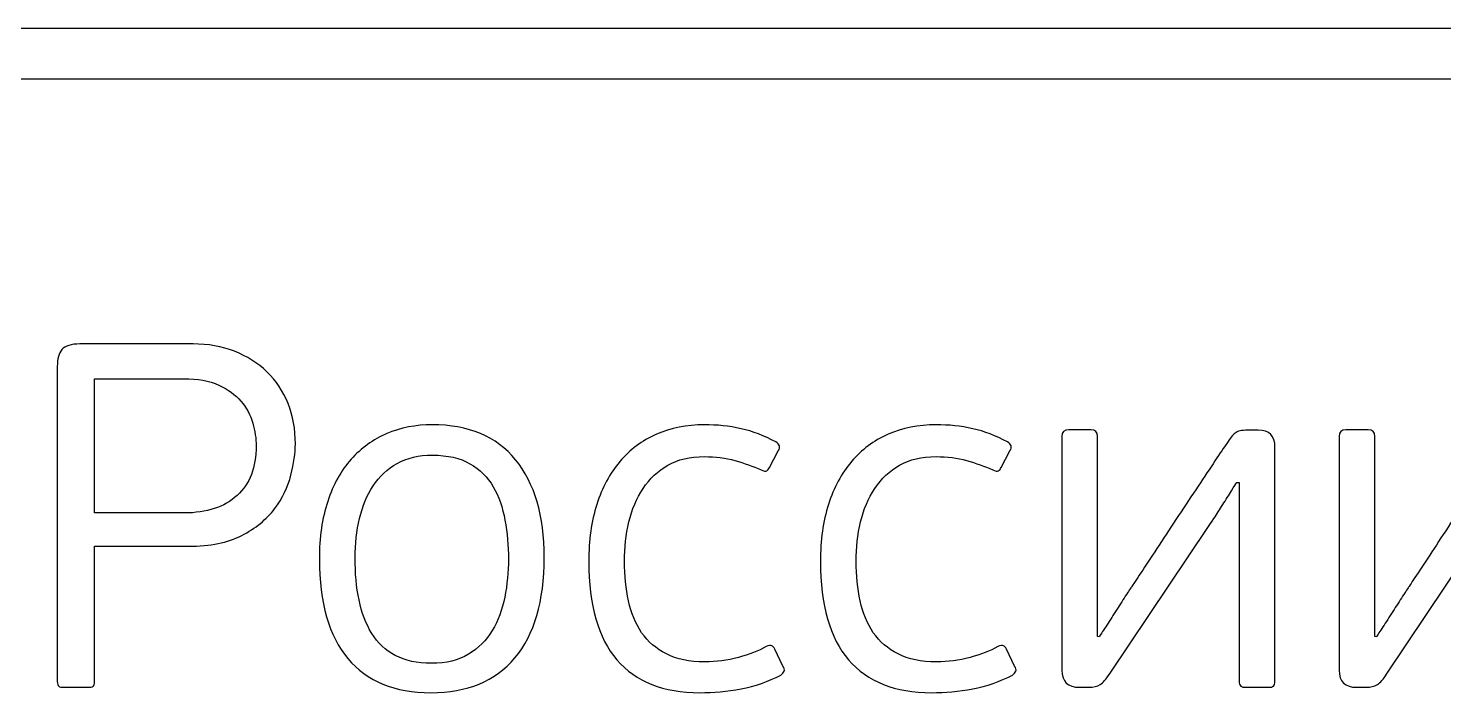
# Model space of a CAD drawing. Header units: centimetres. Extents: x -21.3 to 21.2, y -15.2 to 14.8.
# Drawn here: x 17.275 to 17.936, y 10.548 to 10.859 of the extents above; entities that cross this region are included whole.
import ezdxf

# ---------------------------------------------------------------- set-up
doc = ezdxf.new("R2010")
doc.units = ezdxf.units.CM
doc.header["$MEASUREMENT"] = 0
doc.layers.add('layer 1', color=7, linetype='Continuous')

msp = doc.modelspace()

# ---------------------------------------------------------------- linework, layer by layer
at = {"layer": 'layer 1', "color": 29}
for points, knots in [([(13.7485, 10.83475), (13.7485, 10.83475), (20.67123, 10.83475), (20.67123, 10.83475), (20.67123, 10.83475), (20.67123, 10.83475), (20.67123, 10.85851), (20.67123, 10.85851), (20.67123, 10.85851), (20.67123, 10.85851), (13.7485, 10.85851), (13.7485, 10.85851), (13.7485, 10.85851), (13.7485, 10.85851), (13.7485, 10.83475), (13.7485, 10.83475)], [0, 0, 0, 0, 0.2, 0.2, 0.2, 0.2, 0.4, 0.4, 0.4, 0.4, 0.6, 0.6, 0.6, 0.6, 1, 1, 1, 1]), ([(17.28883, 10.70059), (17.28883, 10.7041), (17.28955, 10.70672), (17.291, 10.70848), (17.291, 10.70848), (17.29245, 10.71023), (17.29523, 10.71111), (17.29935, 10.71111), (17.29935, 10.71111), (17.29935, 10.71111), (17.35219, 10.71111), (17.35219, 10.71111), (17.35219, 10.71111), (17.3592, 10.71111), (17.36564, 10.70996), (17.37151, 10.70768), (17.37151, 10.70768), (17.37738, 10.70539), (17.38245, 10.70219), (17.38672, 10.69807), (17.38672, 10.69807), (17.39099, 10.69395), (17.39427, 10.68904), (17.39656, 10.68332), (17.39656, 10.68332), (17.39885, 10.6776), (17.39999, 10.67131), (17.39999, 10.66445), (17.39999, 10.66445), (17.39999, 10.66018), (17.3993, 10.6553), (17.39793, 10.64981), (17.39793, 10.64981), (17.39656, 10.64432), (17.394, 10.6391), (17.39027, 10.63414), (17.39027, 10.63414), (17.38653, 10.62919), (17.38142, 10.62503), (17.37494, 10.62168), (17.37494, 10.62168), (17.36846, 10.61832), (17.36019, 10.61665), (17.35013, 10.61665), (17.35013, 10.61665), (17.35013, 10.61665), (17.30621, 10.61665), (17.30621, 10.61665), (17.30621, 10.61665), (17.30621, 10.61665), (17.30621, 10.55352), (17.30621, 10.55352), (17.30621, 10.55352), (17.30621, 10.5523), (17.30598, 10.55154), (17.30552, 10.55123), (17.30552, 10.55123), (17.30507, 10.55093), (17.30423, 10.55077), (17.30301, 10.55077), (17.30301, 10.55077), (17.30301, 10.55077), (17.2918, 10.55077), (17.2918, 10.55077), (17.2918, 10.55077), (17.29073, 10.55077), (17.28997, 10.55093), (17.28951, 10.55123), (17.28951, 10.55123), (17.28906, 10.55154), (17.28883, 10.5523), (17.28883, 10.55352), (17.28883, 10.55352), (17.28883, 10.55352), (17.28883, 10.70059), (17.28883, 10.70059)], [0, 0, 0, 0, 0.05, 0.05, 0.05, 0.05, 0.1, 0.1, 0.1, 0.1, 0.15, 0.15, 0.15, 0.15, 0.2, 0.2, 0.2, 0.2, 0.25, 0.25, 0.25, 0.25, 0.3, 0.3, 0.3, 0.3, 0.35, 0.35, 0.35, 0.35, 0.4, 0.4, 0.4, 0.4, 0.45, 0.45, 0.45, 0.45, 0.5, 0.5, 0.5, 0.5, 0.55, 0.55, 0.55, 0.55, 0.6, 0.6, 0.6, 0.6, 0.65, 0.65, 0.65, 0.65, 0.7, 0.7, 0.7, 0.7, 0.75, 0.75, 0.75, 0.75, 0.8, 0.8, 0.8, 0.8, 0.85, 0.85, 0.85, 0.85, 0.9, 0.9, 0.9, 0.9, 1, 1, 1, 1]), ([(17.30621, 10.6322), (17.30621, 10.6322), (17.34806, 10.6322), (17.34806, 10.6322), (17.34806, 10.6322), (17.35859, 10.6322), (17.36682, 10.6349), (17.37277, 10.64032), (17.37277, 10.64032), (17.37871, 10.64573), (17.38169, 10.65347), (17.38169, 10.66353), (17.38169, 10.66353), (17.38169, 10.66689), (17.38116, 10.67043), (17.38009, 10.67417), (17.38009, 10.67417), (17.37902, 10.67791), (17.37719, 10.6813), (17.3746, 10.68435), (17.3746, 10.68435), (17.37201, 10.6874), (17.36854, 10.68991), (17.36419, 10.6919), (17.36419, 10.6919), (17.35985, 10.69388), (17.35439, 10.69487), (17.34784, 10.69487), (17.34784, 10.69487), (17.34784, 10.69487), (17.30621, 10.69487), (17.30621, 10.69487), (17.30621, 10.69487), (17.30621, 10.69487), (17.30621, 10.6322), (17.30621, 10.6322)], [0, 0, 0, 0, 0.1, 0.1, 0.1, 0.1, 0.2, 0.2, 0.2, 0.2, 0.3, 0.3, 0.3, 0.3, 0.4, 0.4, 0.4, 0.4, 0.5, 0.5, 0.5, 0.5, 0.6, 0.6, 0.6, 0.6, 0.7, 0.7, 0.7, 0.7, 0.8, 0.8, 0.8, 0.8, 1, 1, 1, 1]), ([(17.51618, 10.61138), (17.51618, 10.59095), (17.51161, 10.57532), (17.50249, 10.5645), (17.50249, 10.5645), (17.49335, 10.55367), (17.48027, 10.54826), (17.46323, 10.54826), (17.46323, 10.54826), (17.44634, 10.54826), (17.43346, 10.55356), (17.42453, 10.56415), (17.42453, 10.56415), (17.41566, 10.57475), (17.41119, 10.59027), (17.41119, 10.6107), (17.41119, 10.6107), (17.41119, 10.62077), (17.41249, 10.62972), (17.41508, 10.63758), (17.41508, 10.63758), (17.41768, 10.64543), (17.4213, 10.65198), (17.42602, 10.65725), (17.42602, 10.65725), (17.43075, 10.66251), (17.43632, 10.66651), (17.44268, 10.66925), (17.44268, 10.66925), (17.44909, 10.672), (17.45614, 10.67337), (17.46391, 10.67337), (17.46391, 10.67337), (17.48096, 10.67337), (17.49392, 10.66792), (17.50283, 10.65702), (17.50283, 10.65702), (17.51172, 10.64611), (17.51618, 10.63091), (17.51618, 10.61138)], [0, 0, 0, 0, 0.090909, 0.090909, 0.090909, 0.090909, 0.181818, 0.181818, 0.181818, 0.181818, 0.272727, 0.272727, 0.272727, 0.272727, 0.363636, 0.363636, 0.363636, 0.363636, 0.454545, 0.454545, 0.454545, 0.454545, 0.545455, 0.545455, 0.545455, 0.545455, 0.636364, 0.636364, 0.636364, 0.636364, 0.727273, 0.727273, 0.727273, 0.727273, 0.818182, 0.818182, 0.818182, 0.818182, 1, 1, 1, 1]), ([(17.5912, 10.56267), (17.59654, 10.56267), (17.60176, 10.56336), (17.60687, 10.56472), (17.60687, 10.56472), (17.61198, 10.5661), (17.61629, 10.56778), (17.61979, 10.56976), (17.61979, 10.56976), (17.62101, 10.57037), (17.62189, 10.57052), (17.62242, 10.57021), (17.62242, 10.57021), (17.62296, 10.56991), (17.62345, 10.56937), (17.62391, 10.56862), (17.62391, 10.56862), (17.62391, 10.56862), (17.62757, 10.56061), (17.62757, 10.56061), (17.62757, 10.56061), (17.62833, 10.55969), (17.62856, 10.55893), (17.62825, 10.55832), (17.62825, 10.55832), (17.62795, 10.55771), (17.62742, 10.5571), (17.62665, 10.55649), (17.62665, 10.55649), (17.62086, 10.55344), (17.61468, 10.55131), (17.60813, 10.55009), (17.60813, 10.55009), (17.60157, 10.54887), (17.59517, 10.54826), (17.58891, 10.54826), (17.58891, 10.54826), (17.57183, 10.54826), (17.55891, 10.55337), (17.55015, 10.56358), (17.55015, 10.56358), (17.54138, 10.5738), (17.53699, 10.58912), (17.53699, 10.60956), (17.53699, 10.60956), (17.53699, 10.61947), (17.53825, 10.62835), (17.54077, 10.6362), (17.54077, 10.6362), (17.54328, 10.64406), (17.54687, 10.65073), (17.55152, 10.65622), (17.55152, 10.65622), (17.55617, 10.66171), (17.56185, 10.66594), (17.56856, 10.66891), (17.56856, 10.66891), (17.57527, 10.67188), (17.58274, 10.67337), (17.59097, 10.67337), (17.59097, 10.67337), (17.59692, 10.67337), (17.60264, 10.67276), (17.60813, 10.67154), (17.60813, 10.67154), (17.61362, 10.67032), (17.61903, 10.66826), (17.62437, 10.66537), (17.62437, 10.66537), (17.6262, 10.6643), (17.62658, 10.66292), (17.62551, 10.66125), (17.62551, 10.66125), (17.62551, 10.66125), (17.62139, 10.65347), (17.62139, 10.65347), (17.62139, 10.65347), (17.62109, 10.65271), (17.62067, 10.65217), (17.62014, 10.65187), (17.62014, 10.65187), (17.6196, 10.65157), (17.61872, 10.65172), (17.61751, 10.65233), (17.61751, 10.65233), (17.61369, 10.654), (17.60962, 10.65545), (17.60527, 10.65668), (17.60527, 10.65668), (17.60092, 10.65789), (17.59616, 10.6585), (17.59097, 10.6585), (17.59097, 10.6585), (17.58426, 10.6585), (17.57859, 10.65717), (17.57393, 10.6545), (17.57393, 10.6545), (17.56928, 10.65183), (17.56543, 10.64821), (17.56238, 10.64364), (17.56238, 10.64364), (17.55933, 10.63906), (17.55712, 10.63384), (17.55575, 10.62797), (17.55575, 10.62797), (17.55438, 10.6221), (17.55369, 10.61596), (17.55369, 10.60956), (17.55369, 10.60956), (17.55369, 10.603), (17.5543, 10.59686), (17.55552, 10.59114), (17.55552, 10.59114), (17.55674, 10.58543), (17.5588, 10.58047), (17.56169, 10.57628), (17.56169, 10.57628), (17.56459, 10.57208), (17.56844, 10.56877), (17.57325, 10.56633), (17.57325, 10.56633), (17.57805, 10.56389), (17.58403, 10.56267), (17.5912, 10.56267)], [0, 0, 0, 0, 0.03125, 0.03125, 0.03125, 0.03125, 0.0625, 0.0625, 0.0625, 0.0625, 0.09375, 0.09375, 0.09375, 0.09375, 0.125, 0.125, 0.125, 0.125, 0.15625, 0.15625, 0.15625, 0.15625, 0.1875, 0.1875, 0.1875, 0.1875, 0.21875, 0.21875, 0.21875, 0.21875, 0.25, 0.25, 0.25, 0.25, 0.28125, 0.28125, 0.28125, 0.28125, 0.3125, 0.3125, 0.3125, 0.3125, 0.34375, 0.34375, 0.34375, 0.34375, 0.375, 0.375, 0.375, 0.375, 0.40625, 0.40625, 0.40625, 0.40625, 0.4375, 0.4375, 0.4375, 0.4375, 0.46875, 0.46875, 0.46875, 0.46875, 0.5, 0.5, 0.5, 0.5, 0.53125, 0.53125, 0.53125, 0.53125, 0.5625, 0.5625, 0.5625, 0.5625, 0.59375, 0.59375, 0.59375, 0.59375, 0.625, 0.625, 0.625, 0.625, 0.65625, 0.65625, 0.65625, 0.65625, 0.6875, 0.6875, 0.6875, 0.6875, 0.71875, 0.71875, 0.71875, 0.71875, 0.75, 0.75, 0.75, 0.75, 0.78125, 0.78125, 0.78125, 0.78125, 0.8125, 0.8125, 0.8125, 0.8125, 0.84375, 0.84375, 0.84375, 0.84375, 0.875, 0.875, 0.875, 0.875, 0.90625, 0.90625, 0.90625, 0.90625, 0.9375, 0.9375, 0.9375, 0.9375, 1, 1, 1, 1]), ([(17.69939, 10.56267), (17.70473, 10.56267), (17.70995, 10.56336), (17.71506, 10.56472), (17.71506, 10.56472), (17.72016, 10.5661), (17.72447, 10.56778), (17.72798, 10.56976), (17.72798, 10.56976), (17.7292, 10.57037), (17.73007, 10.57052), (17.73061, 10.57021), (17.73061, 10.57021), (17.73114, 10.56991), (17.73164, 10.56937), (17.73209, 10.56862), (17.73209, 10.56862), (17.73209, 10.56862), (17.73576, 10.56061), (17.73576, 10.56061), (17.73576, 10.56061), (17.73652, 10.55969), (17.73674, 10.55893), (17.73644, 10.55832), (17.73644, 10.55832), (17.73614, 10.55771), (17.7356, 10.5571), (17.73484, 10.55649), (17.73484, 10.55649), (17.72905, 10.55344), (17.72287, 10.55131), (17.71631, 10.55009), (17.71631, 10.55009), (17.70976, 10.54887), (17.70335, 10.54826), (17.6971, 10.54826), (17.6971, 10.54826), (17.68002, 10.54826), (17.6671, 10.55337), (17.65833, 10.56358), (17.65833, 10.56358), (17.64957, 10.5738), (17.64518, 10.58912), (17.64518, 10.60956), (17.64518, 10.60956), (17.64518, 10.61947), (17.64644, 10.62835), (17.64895, 10.6362), (17.64895, 10.6362), (17.65147, 10.64406), (17.65505, 10.65073), (17.65971, 10.65622), (17.65971, 10.65622), (17.66436, 10.66171), (17.67003, 10.66594), (17.67674, 10.66891), (17.67674, 10.66891), (17.68345, 10.67188), (17.69092, 10.67337), (17.69916, 10.67337), (17.69916, 10.67337), (17.7051, 10.67337), (17.71082, 10.67276), (17.71631, 10.67154), (17.71631, 10.67154), (17.7218, 10.67032), (17.72721, 10.66826), (17.73255, 10.66537), (17.73255, 10.66537), (17.73438, 10.6643), (17.73476, 10.66292), (17.7337, 10.66125), (17.7337, 10.66125), (17.7337, 10.66125), (17.72958, 10.65347), (17.72958, 10.65347), (17.72958, 10.65347), (17.72928, 10.65271), (17.72885, 10.65217), (17.72832, 10.65187), (17.72832, 10.65187), (17.72779, 10.65157), (17.72691, 10.65172), (17.72569, 10.65233), (17.72569, 10.65233), (17.72188, 10.654), (17.7178, 10.65545), (17.71345, 10.65668), (17.71345, 10.65668), (17.70911, 10.65789), (17.70435, 10.6585), (17.69916, 10.6585), (17.69916, 10.6585), (17.69245, 10.6585), (17.68677, 10.65717), (17.68212, 10.6545), (17.68212, 10.6545), (17.67747, 10.65183), (17.67362, 10.64821), (17.67057, 10.64364), (17.67057, 10.64364), (17.66752, 10.63906), (17.66531, 10.63384), (17.66393, 10.62797), (17.66393, 10.62797), (17.66256, 10.6221), (17.66188, 10.61596), (17.66188, 10.60956), (17.66188, 10.60956), (17.66188, 10.603), (17.66249, 10.59686), (17.6637, 10.59114), (17.6637, 10.59114), (17.66493, 10.58543), (17.66699, 10.58047), (17.66988, 10.57628), (17.66988, 10.57628), (17.67278, 10.57208), (17.67663, 10.56877), (17.68143, 10.56633), (17.68143, 10.56633), (17.68624, 10.56389), (17.69222, 10.56267), (17.69939, 10.56267)], [0, 0, 0, 0, 0.03125, 0.03125, 0.03125, 0.03125, 0.0625, 0.0625, 0.0625, 0.0625, 0.09375, 0.09375, 0.09375, 0.09375, 0.125, 0.125, 0.125, 0.125, 0.15625, 0.15625, 0.15625, 0.15625, 0.1875, 0.1875, 0.1875, 0.1875, 0.21875, 0.21875, 0.21875, 0.21875, 0.25, 0.25, 0.25, 0.25, 0.28125, 0.28125, 0.28125, 0.28125, 0.3125, 0.3125, 0.3125, 0.3125, 0.34375, 0.34375, 0.34375, 0.34375, 0.375, 0.375, 0.375, 0.375, 0.40625, 0.40625, 0.40625, 0.40625, 0.4375, 0.4375, 0.4375, 0.4375, 0.46875, 0.46875, 0.46875, 0.46875, 0.5, 0.5, 0.5, 0.5, 0.53125, 0.53125, 0.53125, 0.53125, 0.5625, 0.5625, 0.5625, 0.5625, 0.59375, 0.59375, 0.59375, 0.59375, 0.625, 0.625, 0.625, 0.625, 0.65625, 0.65625, 0.65625, 0.65625, 0.6875, 0.6875, 0.6875, 0.6875, 0.71875, 0.71875, 0.71875, 0.71875, 0.75, 0.75, 0.75, 0.75, 0.78125, 0.78125, 0.78125, 0.78125, 0.8125, 0.8125, 0.8125, 0.8125, 0.84375, 0.84375, 0.84375, 0.84375, 0.875, 0.875, 0.875, 0.875, 0.90625, 0.90625, 0.90625, 0.90625, 0.9375, 0.9375, 0.9375, 0.9375, 1, 1, 1, 1]), ([(17.75794, 10.66788), (17.75794, 10.67002), (17.75901, 10.67108), (17.76114, 10.67108), (17.76114, 10.67108), (17.76114, 10.67108), (17.77144, 10.67108), (17.77144, 10.67108), (17.77144, 10.67108), (17.77357, 10.67108), (17.77464, 10.67002), (17.77464, 10.66788), (17.77464, 10.66788), (17.77464, 10.66788), (17.77464, 10.57456), (17.77464, 10.57456), (17.77464, 10.57456), (17.77464, 10.57456), (17.77532, 10.57433), (17.77532, 10.57433), (17.77532, 10.57433), (17.77594, 10.57525), (17.77696, 10.57681), (17.77841, 10.57902), (17.77841, 10.57902), (17.77986, 10.58123), (17.78138, 10.58359), (17.78299, 10.58611), (17.78299, 10.58611), (17.78459, 10.58863), (17.78611, 10.59103), (17.78756, 10.59332), (17.78756, 10.59332), (17.78901, 10.5956), (17.79004, 10.59713), (17.79065, 10.59789), (17.79065, 10.59789), (17.79172, 10.59957), (17.79339, 10.60212), (17.79568, 10.60555), (17.79568, 10.60555), (17.79797, 10.60898), (17.80052, 10.61287), (17.80334, 10.61722), (17.80334, 10.61722), (17.80616, 10.62156), (17.80917, 10.62614), (17.81238, 10.63094), (17.81238, 10.63094), (17.81558, 10.63574), (17.81863, 10.64032), (17.82153, 10.64466), (17.82153, 10.64466), (17.82442, 10.64901), (17.82705, 10.65298), (17.82942, 10.65656), (17.82942, 10.65656), (17.83178, 10.66014), (17.83365, 10.66285), (17.83502, 10.66468), (17.83502, 10.66468), (17.83639, 10.66697), (17.83765, 10.66857), (17.83879, 10.66948), (17.83879, 10.66948), (17.83994, 10.6704), (17.84188, 10.67085), (17.84463, 10.67085), (17.84463, 10.67085), (17.84463, 10.67085), (17.84966, 10.67085), (17.84966, 10.67085), (17.84966, 10.67085), (17.85484, 10.67085), (17.85744, 10.66818), (17.85744, 10.66285), (17.85744, 10.66285), (17.85744, 10.66285), (17.85744, 10.55375), (17.85744, 10.55375), (17.85744, 10.55375), (17.85744, 10.55253), (17.85721, 10.55173), (17.85675, 10.55134), (17.85675, 10.55134), (17.85629, 10.55096), (17.85545, 10.55077), (17.85424, 10.55077), (17.85424, 10.55077), (17.85424, 10.55077), (17.84394, 10.55077), (17.84394, 10.55077), (17.84394, 10.55077), (17.84272, 10.55077), (17.84188, 10.55096), (17.84142, 10.55134), (17.84142, 10.55134), (17.84097, 10.55173), (17.84074, 10.55253), (17.84074, 10.55375), (17.84074, 10.55375), (17.84074, 10.55375), (17.84074, 10.64638), (17.84074, 10.64638), (17.84074, 10.64638), (17.84074, 10.64638), (17.83959, 10.64638), (17.83959, 10.64638), (17.83959, 10.64638), (17.83914, 10.64577), (17.8383, 10.64447), (17.83708, 10.64249), (17.83708, 10.64249), (17.83586, 10.64051), (17.83453, 10.63837), (17.83308, 10.63609), (17.83308, 10.63609), (17.83163, 10.6338), (17.83026, 10.63166), (17.82896, 10.62968), (17.82896, 10.62968), (17.82766, 10.6277), (17.82679, 10.6264), (17.82633, 10.6258), (17.82633, 10.6258), (17.82633, 10.6258), (17.78013, 10.55695), (17.78013, 10.55695), (17.78013, 10.55695), (17.7786, 10.55451), (17.77715, 10.55287), (17.77578, 10.55203), (17.77578, 10.55203), (17.77441, 10.55119), (17.77265, 10.55077), (17.77052, 10.55077), (17.77052, 10.55077), (17.77052, 10.55077), (17.76618, 10.55077), (17.76618, 10.55077), (17.76618, 10.55077), (17.76069, 10.55077), (17.75794, 10.55344), (17.75794, 10.55878), (17.75794, 10.55878), (17.75794, 10.55878), (17.75794, 10.66788), (17.75794, 10.66788)], [0, 0, 0, 0, 0.026316, 0.026316, 0.026316, 0.026316, 0.052632, 0.052632, 0.052632, 0.052632, 0.078947, 0.078947, 0.078947, 0.078947, 0.105263, 0.105263, 0.105263, 0.105263, 0.131579, 0.131579, 0.131579, 0.131579, 0.157895, 0.157895, 0.157895, 0.157895, 0.184211, 0.184211, 0.184211, 0.184211, 0.210526, 0.210526, 0.210526, 0.210526, 0.236842, 0.236842, 0.236842, 0.236842, 0.263158, 0.263158, 0.263158, 0.263158, 0.289474, 0.289474, 0.289474, 0.289474, 0.315789, 0.315789, 0.315789, 0.315789, 0.342105, 0.342105, 0.342105, 0.342105, 0.368421, 0.368421, 0.368421, 0.368421, 0.394737, 0.394737, 0.394737, 0.394737, 0.421053, 0.421053, 0.421053, 0.421053, 0.447368, 0.447368, 0.447368, 0.447368, 0.473684, 0.473684, 0.473684, 0.473684, 0.5, 0.5, 0.5, 0.5, 0.526316, 0.526316, 0.526316, 0.526316, 0.552632, 0.552632, 0.552632, 0.552632, 0.578947, 0.578947, 0.578947, 0.578947, 0.605263, 0.605263, 0.605263, 0.605263, 0.631579, 0.631579, 0.631579, 0.631579, 0.657895, 0.657895, 0.657895, 0.657895, 0.684211, 0.684211, 0.684211, 0.684211, 0.710526, 0.710526, 0.710526, 0.710526, 0.736842, 0.736842, 0.736842, 0.736842, 0.763158, 0.763158, 0.763158, 0.763158, 0.789474, 0.789474, 0.789474, 0.789474, 0.815789, 0.815789, 0.815789, 0.815789, 0.842105, 0.842105, 0.842105, 0.842105, 0.868421, 0.868421, 0.868421, 0.868421, 0.894737, 0.894737, 0.894737, 0.894737, 0.921053, 0.921053, 0.921053, 0.921053, 0.947368, 0.947368, 0.947368, 0.947368, 1, 1, 1, 1]), ([(17.8874, 10.66788), (17.8874, 10.67002), (17.88847, 10.67108), (17.8906, 10.67108), (17.8906, 10.67108), (17.8906, 10.67108), (17.9009, 10.67108), (17.9009, 10.67108), (17.9009, 10.67108), (17.90303, 10.67108), (17.9041, 10.67002), (17.9041, 10.66788), (17.9041, 10.66788), (17.9041, 10.66788), (17.9041, 10.57456), (17.9041, 10.57456), (17.9041, 10.57456), (17.9041, 10.57456), (17.90478, 10.57433), (17.90478, 10.57433), (17.90478, 10.57433), (17.90539, 10.57525), (17.90642, 10.57681), (17.90787, 10.57902), (17.90787, 10.57902), (17.90932, 10.58123), (17.91084, 10.58359), (17.91244, 10.58611), (17.91244, 10.58611), (17.91405, 10.58863), (17.91557, 10.59103), (17.91702, 10.59332), (17.91702, 10.59332), (17.91847, 10.5956), (17.9195, 10.59713), (17.92011, 10.59789), (17.92011, 10.59789), (17.92118, 10.59957), (17.92285, 10.60212), (17.92514, 10.60555), (17.92514, 10.60555), (17.92742, 10.60898), (17.92998, 10.61287), (17.9328, 10.61722), (17.9328, 10.61722), (17.93562, 10.62156), (17.93863, 10.62614), (17.94184, 10.63094), (17.94184, 10.63094), (17.94504, 10.63574), (17.94808, 10.64032), (17.95098, 10.64466), (17.95098, 10.64466), (17.95388, 10.64901), (17.95651, 10.65298), (17.95888, 10.65656), (17.95888, 10.65656), (17.96124, 10.66014), (17.96311, 10.66285), (17.96448, 10.66468), (17.96448, 10.66468), (17.96585, 10.66697), (17.96711, 10.66857), (17.96825, 10.66948), (17.96825, 10.66948), (17.9694, 10.6704), (17.97134, 10.67085), (17.97408, 10.67085), (17.97408, 10.67085), (17.97408, 10.67085), (17.97912, 10.67085), (17.97912, 10.67085), (17.97912, 10.67085), (17.9843, 10.67085), (17.98689, 10.66818), (17.98689, 10.66285), (17.98689, 10.66285), (17.98689, 10.66285), (17.98689, 10.55375), (17.98689, 10.55375), (17.98689, 10.55375), (17.98689, 10.55253), (17.98667, 10.55173), (17.98621, 10.55134), (17.98621, 10.55134), (17.98575, 10.55096), (17.98491, 10.55077), (17.98369, 10.55077), (17.98369, 10.55077), (17.98369, 10.55077), (17.9734, 10.55077), (17.9734, 10.55077), (17.9734, 10.55077), (17.97218, 10.55077), (17.97134, 10.55096), (17.97088, 10.55134), (17.97088, 10.55134), (17.97043, 10.55173), (17.9702, 10.55253), (17.9702, 10.55375), (17.9702, 10.55375), (17.9702, 10.55375), (17.9702, 10.64638), (17.9702, 10.64638), (17.9702, 10.64638), (17.9702, 10.64638), (17.96905, 10.64638), (17.96905, 10.64638), (17.96905, 10.64638), (17.9686, 10.64577), (17.96776, 10.64447), (17.96654, 10.64249), (17.96654, 10.64249), (17.96532, 10.64051), (17.96398, 10.63837), (17.96253, 10.63609), (17.96253, 10.63609), (17.96108, 10.6338), (17.95972, 10.63166), (17.95842, 10.62968), (17.95842, 10.62968), (17.95712, 10.6277), (17.95625, 10.6264), (17.95579, 10.6258), (17.95579, 10.6258), (17.95579, 10.6258), (17.90959, 10.55695), (17.90959, 10.55695), (17.90959, 10.55695), (17.90806, 10.55451), (17.90661, 10.55287), (17.90524, 10.55203), (17.90524, 10.55203), (17.90387, 10.55119), (17.90211, 10.55077), (17.89998, 10.55077), (17.89998, 10.55077), (17.89998, 10.55077), (17.89563, 10.55077), (17.89563, 10.55077), (17.89563, 10.55077), (17.89015, 10.55077), (17.8874, 10.55344), (17.8874, 10.55878), (17.8874, 10.55878), (17.8874, 10.55878), (17.8874, 10.66788), (17.8874, 10.66788)], [0, 0, 0, 0, 0.026316, 0.026316, 0.026316, 0.026316, 0.052632, 0.052632, 0.052632, 0.052632, 0.078947, 0.078947, 0.078947, 0.078947, 0.105263, 0.105263, 0.105263, 0.105263, 0.131579, 0.131579, 0.131579, 0.131579, 0.157895, 0.157895, 0.157895, 0.157895, 0.184211, 0.184211, 0.184211, 0.184211, 0.210526, 0.210526, 0.210526, 0.210526, 0.236842, 0.236842, 0.236842, 0.236842, 0.263158, 0.263158, 0.263158, 0.263158, 0.289474, 0.289474, 0.289474, 0.289474, 0.315789, 0.315789, 0.315789, 0.315789, 0.342105, 0.342105, 0.342105, 0.342105, 0.368421, 0.368421, 0.368421, 0.368421, 0.394737, 0.394737, 0.394737, 0.394737, 0.421053, 0.421053, 0.421053, 0.421053, 0.447368, 0.447368, 0.447368, 0.447368, 0.473684, 0.473684, 0.473684, 0.473684, 0.5, 0.5, 0.5, 0.5, 0.526316, 0.526316, 0.526316, 0.526316, 0.552632, 0.552632, 0.552632, 0.552632, 0.578947, 0.578947, 0.578947, 0.578947, 0.605263, 0.605263, 0.605263, 0.605263, 0.631579, 0.631579, 0.631579, 0.631579, 0.657895, 0.657895, 0.657895, 0.657895, 0.684211, 0.684211, 0.684211, 0.684211, 0.710526, 0.710526, 0.710526, 0.710526, 0.736842, 0.736842, 0.736842, 0.736842, 0.763158, 0.763158, 0.763158, 0.763158, 0.789474, 0.789474, 0.789474, 0.789474, 0.815789, 0.815789, 0.815789, 0.815789, 0.842105, 0.842105, 0.842105, 0.842105, 0.868421, 0.868421, 0.868421, 0.868421, 0.894737, 0.894737, 0.894737, 0.894737, 0.921053, 0.921053, 0.921053, 0.921053, 0.947368, 0.947368, 0.947368, 0.947368, 1, 1, 1, 1]), ([(17.49948, 10.61059), (17.49948, 10.61684), (17.49895, 10.62294), (17.49788, 10.6288), (17.49788, 10.6288), (17.49682, 10.63472), (17.49498, 10.6399), (17.49239, 10.6444), (17.49239, 10.6444), (17.4898, 10.6489), (17.48618, 10.65252), (17.48153, 10.65518), (17.48153, 10.65518), (17.47688, 10.65786), (17.47105, 10.65919), (17.46403, 10.65919), (17.46403, 10.65919), (17.45762, 10.65919), (17.45213, 10.65789), (17.44756, 10.6553), (17.44756, 10.6553), (17.44299, 10.65271), (17.43925, 10.6492), (17.43635, 10.64486), (17.43635, 10.64486), (17.43346, 10.64051), (17.43132, 10.63544), (17.42995, 10.62961), (17.42995, 10.62961), (17.42858, 10.62381), (17.42789, 10.61768), (17.42789, 10.61127), (17.42789, 10.61127), (17.42789, 10.6041), (17.4285, 10.59751), (17.42972, 10.59156), (17.42972, 10.59156), (17.43094, 10.58558), (17.43292, 10.58039), (17.43567, 10.57597), (17.43567, 10.57597), (17.43841, 10.57155), (17.44207, 10.56808), (17.44665, 10.56564), (17.44665, 10.56564), (17.45122, 10.5632), (17.45686, 10.56198), (17.46357, 10.56198), (17.46357, 10.56198), (17.47044, 10.56198), (17.47619, 10.56339), (17.48084, 10.56621), (17.48084, 10.56621), (17.48549, 10.56903), (17.48919, 10.57277), (17.49193, 10.57734), (17.49193, 10.57734), (17.49468, 10.58192), (17.49662, 10.58714), (17.49777, 10.59294), (17.49777, 10.59294), (17.49891, 10.59873), (17.49948, 10.60464), (17.49948, 10.61059)], [0, 0, 0, 0, 0.058824, 0.058824, 0.058824, 0.058824, 0.117647, 0.117647, 0.117647, 0.117647, 0.176471, 0.176471, 0.176471, 0.176471, 0.235294, 0.235294, 0.235294, 0.235294, 0.294118, 0.294118, 0.294118, 0.294118, 0.352941, 0.352941, 0.352941, 0.352941, 0.411765, 0.411765, 0.411765, 0.411765, 0.470588, 0.470588, 0.470588, 0.470588, 0.529412, 0.529412, 0.529412, 0.529412, 0.588235, 0.588235, 0.588235, 0.588235, 0.647059, 0.647059, 0.647059, 0.647059, 0.705882, 0.705882, 0.705882, 0.705882, 0.764706, 0.764706, 0.764706, 0.764706, 0.823529, 0.823529, 0.823529, 0.823529, 0.882353, 0.882353, 0.882353, 0.882353, 1, 1, 1, 1])]:
    msp.add_open_spline(points, degree=3, knots=knots, dxfattribs=at)

doc.saveas('drawing.dxf')
